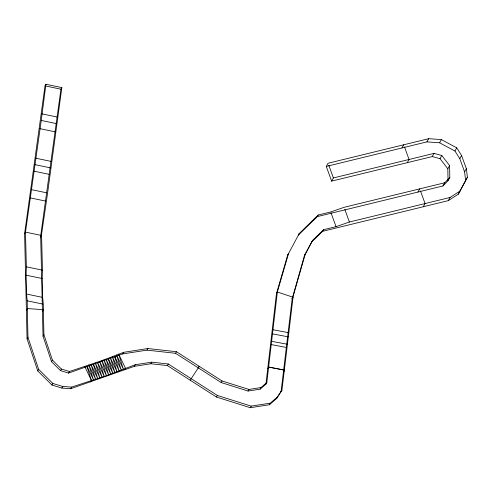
<?xml version="1.0" encoding="UTF-8"?>
<svg xmlns="http://www.w3.org/2000/svg" width="492" height="492" viewBox="0 0 492 492"><rect width="100%" height="100%" fill="white"/><g stroke="black" fill="none" stroke-linecap="round" stroke-linejoin="round"><path stroke-width="0.74" d="M281.934 390.193L277.457 396.952L270.323 403.145L251.178 406.128L217.372 395.463L168.282 363.994L151.77 362.161L135.294 364.732L106.45 375.654L71.611 387.106L62.785 386.484L52.872 383.471L38.64 369.326L27.946 337.266L27.195 300.815L26.562 294.056L26.094 275.163L26.347 266.812L25.486 232.119L41.254 120.448L45.922 84.28L61.838 87.594L47.601 193.012L41.402 235.434L40.516 237.021L41.586 235.471L25.486 232.119L24.6 233.706L27.06 338.853L37.755 370.913L51.986 385.058L61.9 388.077L70.725 388.698L134.408 366.319L150.884 363.754L167.397 365.587L216.486 397.05L250.299 407.72L269.438 404.738L276.572 398.538L281.934 390.193L293.041 297.242L277.353 291.971L276.467 293.564L265.938 384.111L260.139 389.147L248.054 391.029L221.172 382.548L175.539 353.299L146.997 350.132L122.754 353.908L68.579 373.084L60.516 370.63L51.531 361.7L43.025 336.208L40.701 237.058M276.467 293.564L287.586 255.336L288.472 253.749L277.353 291.971L266.824 382.524L261.024 387.561L248.94 389.443L222.058 380.962L176.425 351.712L147.883 348.539L123.64 352.315L101.875 360.661L69.464 371.491L61.402 369.037L52.416 360.107L43.911 334.615L43.29 304.167L42.663 297.408L42.189 278.515L42.447 270.163L41.586 235.471M281.049 391.786L292.162 298.828L293.041 297.242M24.6 233.706L45.036 85.872L45.922 84.28M40.516 237.021L60.953 89.187L61.838 87.594M292.162 298.828L304.363 255.76L312.598 240.379L323.552 229.709L336.036 226.664L349.406 222.027L450.039 197.47L460.051 191.025L467.4 177.237L466.354 168.695L461.558 155.472L456.73 147.852L441.379 139.599L428.692 138.695L328.059 163.252L326.288 166.431L331.626 181.124L432.259 156.567L440.026 158.676L447.812 168.768L448.027 180.712L442.929 185.958L317.328 216.603L298.398 235.047L299.284 233.46L318.213 215.016L330.698 211.966L344.068 207.329L444.7 182.778L449.799 177.532L449.577 165.589L441.798 155.49L434.03 153.387L333.398 177.944L331.626 181.124M312.598 240.379L305.249 254.167L292.863 297.18L291.984 298.773M287.586 255.336L299.284 233.46M311.713 241.972L322.666 231.302L448.267 200.65L458.28 194.205L467.4 177.237M26.5 310.151L27.386 308.558L42.663 309.634M27.06 338.853L27.946 337.266M42.546 311.276L43.431 309.689M43.025 336.208L43.911 334.615M37.755 370.913L38.64 369.326M51.531 361.7L52.416 360.107M51.986 385.058L52.872 383.471M60.516 370.63L61.402 369.037M68.579 373.084L69.464 371.491M61.9 388.077L62.785 386.484M70.725 388.698L71.611 387.106M90.51 381.983L91.395 380.396L86.887 366.263M122.754 353.908L123.64 352.315M124.587 369.824L125.472 368.231L118.658 354.08L123.357 369.129L116.543 354.966L121.241 370.009L114.753 356.516M134.408 366.319L135.294 364.732M146.997 350.132L147.883 348.539M150.884 363.754L151.77 362.161M167.397 365.587L168.282 363.994M175.539 353.299L176.425 351.712M190.213 380.211L199.242 366.337L198.356 367.924M221.172 382.548L222.058 380.962M216.486 397.05L217.372 395.463M317.328 216.603L318.213 215.016M304.363 255.76L305.249 254.167M322.666 231.302L323.552 229.709M248.054 391.029L248.94 389.443M267.796 368.674L268.681 367.075L284.628 370.156L283.743 371.749M260.139 389.147L261.024 387.561M250.299 407.72L251.178 406.128M265.938 384.111L266.824 382.524M401.952 147.969L403.723 144.789M269.438 404.738L270.323 403.145M407.29 162.661L409.061 159.482L404.486 146.887M276.572 398.538L277.457 396.952M326.288 166.431L426.921 141.874L428.692 138.695M426.921 141.874L439.608 142.778L441.379 139.599M432.259 156.567L434.03 153.387M417.96 192.052L419.731 188.867M440.026 158.676L441.798 155.49M423.298 206.745L425.07 203.565L420.494 190.97M465.629 180.416L464.589 171.874L459.786 158.652L454.959 151.032L456.73 147.852M447.812 168.768L449.577 165.589M442.929 185.958L444.7 182.778M459.786 158.652L461.558 155.472M448.027 180.712L449.799 177.532M448.267 200.65L450.039 197.47M464.589 171.874L466.354 168.695M458.28 194.205L460.051 191.025M272.992 329.738L288.945 332.746M272.34 333.847L288.294 336.854M271.486 341.27L287.439 344.277M271.276 344.584L286.504 347.457M268.681 367.075L284.628 370.156M45.036 85.872L60.953 89.187M41.838 113.849L57.755 117.164M41.254 120.448L56.451 123.609M39.791 128.633L55.707 131.948M35.707 158.196L51.617 161.511M34.815 164.617L50.731 167.932M34.237 171.216L49.428 174.377M31.685 189.697L46.875 192.858M30.221 197.882L45.412 201.043M26.347 266.812L42.447 270.163M26.094 275.163L42.189 278.515M26.562 294.056L42.663 297.408M27.195 300.815L42.558 304.013M439.608 142.778L454.959 151.032M108.437 359.019L114.919 372.53L110.214 357.53L117.016 371.718L112.317 356.7L119.125 370.87L114.654 356.559M93.382 364.308L99.864 377.862L95.239 362.924L102.047 377.149L97.434 362.198L104.236 376.411L99.648 361.442L106.45 375.654L101.875 360.661L108.677 374.867L103.947 359.904L110.749 374.111L106.026 359.135L112.828 373.33L108.338 359.062M86.986 366.239L93.48 379.799L88.769 364.941L95.589 379.178L90.903 364.301L97.717 378.532L93.283 364.338M84.901 366.823L91.395 380.396M328.822 165.349L333.398 177.944M344.831 209.432L349.406 222.027M330.956 212.667L336.036 226.664"/></g></svg>
